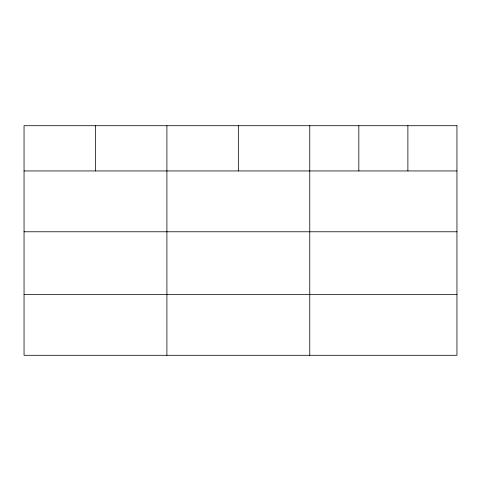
<?xml version="1.0" encoding="UTF-8"?>
<svg xmlns="http://www.w3.org/2000/svg" width="481" height="481" viewBox="0 0 481 481"><rect width="100%" height="100%" fill="white"/><g stroke="black" fill="none" stroke-linecap="round" stroke-linejoin="round"><path stroke-width="0.72" d="M24.05 170.947L456.95 170.947M24.05 231.776L456.95 231.776M24.05 294.456L456.95 294.456M407.888 125.709L407.888 170.947M358.826 125.709L358.826 170.947M309.764 125.709L309.764 355.291M238.335 125.709L238.335 170.947M166.907 125.709L166.907 355.291M95.478 125.709L95.478 170.947M456.95 125.709L24.05 125.709L24.05 355.291L456.95 355.291L456.95 125.709"/></g></svg>
